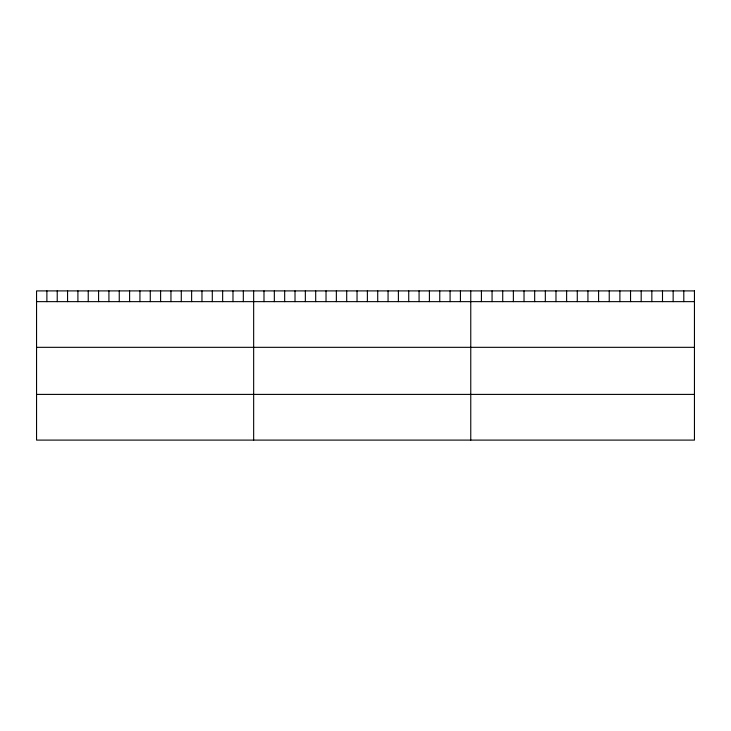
<?xml version="1.0" encoding="UTF-8"?>
<svg xmlns="http://www.w3.org/2000/svg" width="731" height="731" viewBox="0 0 731 731"><rect width="100%" height="100%" fill="white"/><g stroke="black" fill="none" stroke-linecap="round" stroke-linejoin="round"><path stroke-width="1.1" d="M36.55 301.638L694.45 301.638M36.55 347.326L694.45 347.326M36.55 394.402L694.45 394.402M683.796 290.901L683.796 301.638M673.15 290.901L673.15 301.638M662.496 290.901L662.496 301.638M651.842 290.901L651.842 301.638M641.188 290.901L641.188 301.638M630.542 290.901L630.542 301.638M619.888 290.901L619.888 301.638M609.234 290.901L609.234 301.638M598.588 290.901L598.588 301.638M587.934 290.901L587.934 301.638M577.28 290.901L577.28 301.638M566.626 290.901L566.626 301.638M555.98 290.901L555.98 301.638M545.326 290.901L545.326 301.638M534.672 290.901L534.672 301.638M524.026 290.901L524.026 301.638M513.372 290.901L513.372 301.638M502.718 290.901L502.718 301.638M492.064 290.901L492.064 301.638M481.418 290.901L481.418 301.638M470.764 290.901L470.764 440.099M460.429 290.901L460.429 301.638M450.086 290.901L450.086 301.638M439.751 290.901L439.751 301.638M429.408 290.901L429.408 301.638M419.073 290.901L419.073 301.638M408.73 290.901L408.73 301.638M398.395 290.901L398.395 301.638M388.06 290.901L388.06 301.638M377.717 290.901L377.717 301.638M367.382 290.901L367.382 301.638M357.039 290.901L357.039 301.638M346.704 290.901L346.704 301.638M336.361 290.901L336.361 301.638M326.026 290.901L326.026 301.638M315.691 290.901L315.691 301.638M305.348 290.901L305.348 301.638M295.013 290.901L295.013 301.638M284.67 290.901L284.67 301.638M274.335 290.901L274.335 301.638M263.992 290.901L263.992 301.638M253.657 290.901L253.657 440.099M243.322 290.901L243.322 301.638M232.979 290.901L232.979 301.638M222.644 290.901L222.644 301.638M212.301 290.901L212.301 301.638M201.966 290.901L201.966 301.638M191.623 290.901L191.623 301.638M181.288 290.901L181.288 301.638M170.953 290.901L170.953 301.638M160.61 290.901L160.61 301.638M150.275 290.901L150.275 301.638M139.932 290.901L139.932 301.638M129.597 290.901L129.597 301.638M119.254 290.901L119.254 301.638M108.919 290.901L108.919 301.638M98.584 290.901L98.584 301.638M88.241 290.901L88.241 301.638M77.906 290.901L77.906 301.638M67.563 290.901L67.563 301.638M57.228 290.901L57.228 301.638M46.885 290.901L46.885 301.638M694.45 290.901L36.55 290.901L36.55 440.099L694.45 440.099L694.45 290.901"/></g></svg>
